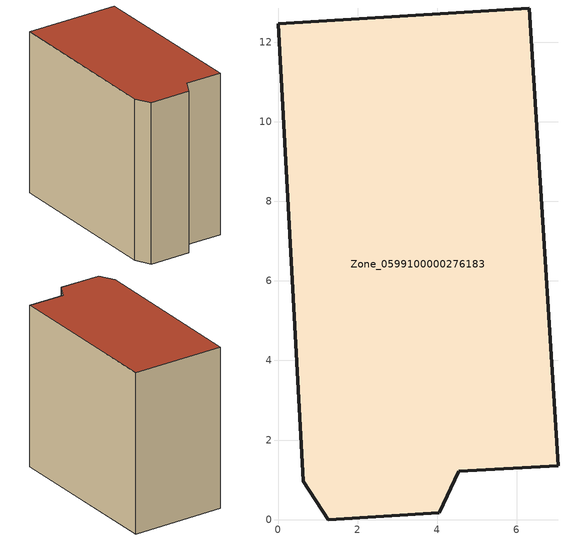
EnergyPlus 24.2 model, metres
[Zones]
Zone_0599100000276183
 floor ground (C_G): 0,12.46 6.32,12.85 7.04,1.35 4.54,1.21 4.05,0.17 1.26,0 0.63,0.96 z0
 wall outside (C_F): 0.63,0.96 1.26,0 4.05,0.17 4.54,1.21 7.04,1.35 6.32,12.85 0,12.46 0.63,0.96 z0:11.04
 roof outside (C_R): 6.32,12.85 0,12.46 0.63,0.96 1.26,0 4.05,0.17 4.54,1.21 7.04,1.35 z11.04
[BUILDING]
Pand.0599100000276183: North Axis=0; Terrain=City; Loads Convergence Tolerance Value=0.04; Temperature Convergence Tolerance Value=0.4; Solar Distribution=FullExterior; Maximum Number of Warmup Days=25; Minimum Number of Warmup Days=1
[Site:Location]
Rotterdam.The.Hague.AP_ZH_NLD Design_Conditions: Latitude=51.96; Longitude=4.45; Time Zone=1; Elevation=-4.5
[SITE:GROUNDTEMPERATURE:BUILDINGSURFACE]
18, 18, 18, 18, 18, 18, 18, 18, 18, 18, 18, 18
[MATERIAL] Thermal Absorptance=0.9; Solar Absorptance=0.7; Visible Absorptance=0.7
Name | Roughness | Thickness | Conductivity | Density | Specific Heat
G.TI.1946 | MediumSmooth | 0.15 | 1 | 540 | 1210
F.TI.1946 | Rough | 0.3 | 0.857143 | 1920 | 840
R.TI.1946 | MediumRough | 0.2 | 0.1 | 1500 | 1000
[CONSTRUCTION]
C_G: G.TI.1946
C_F: F.TI.1946
C_R: R.TI.1946
[ZONE]
Zone_0599100000276183: Type=1; Multiplier=1; Ceiling Height=Autocalculate; Volume=Autocalculate; Floor Area=autocalculate; Part of Total Floor Area=Yes
[ZONEINFILTRATION:DESIGNFLOWRATE]
Infil_Zone_0599100000276183: Zone or ZoneList or Space or SpaceList=Zone_0599100000276183; Schedule=AlwaysOn; Design Flow Rate Calculation Method=Flow/Area; Flow Rate per Floor Area=0.003; Constant Term Coefficient=1; Temperature Term Coefficient=0; Velocity Term Coefficient=0; Velocity Squared Term Coefficient=0
[HVACTEMPLATE:ZONE:IDEALLOADSAIRSYSTEM]
Zone_0599100000276183: Maximum Heating Supply Air Temperature=50; Minimum Cooling Supply Air Temperature=13; Maximum Heating Supply Air Humidity Ratio=0.0156; Minimum Cooling Supply Air Humidity Ratio=0.0077; Heating Limit=NoLimit; Cooling Limit=NoLimit; Dehumidification Control Type=ConstantSensibleHeatRatio; Cooling Sensible Heat Ratio=0.7; Dehumidification Setpoint=60; Humidification Control Type=None; Humidification Setpoint=30; Outdoor Air Method=None; Outdoor Air Flow Rate per Person=0.00944; Outdoor Air Flow Rate per Zone Floor Area=0; Outdoor Air Flow Rate per Zone=0; Demand Controlled Ventilation Type=None; Outdoor Air Economizer Type=NoEconomizer; Heat Recovery Type=None; Sensible Heat Recovery Effectiveness=0.7; Latent Heat Recovery Effectiveness=0.65
[ZONECONTROL:THERMOSTAT]
ThermostatControl_Zone_0599100000276183: Zone or ZoneList=Zone_0599100000276183; Control Type Schedule=DualSetpointControlType; Control 1=Thermostat_Zone_0599100000276183; Temperature Difference Between Cutout And Setpoint=0
[THERMOSTATSETPOINT:DUALSETPOINT]
Thermostat_Zone_0599100000276183: Heating Setpoint Temperature Schedule=HeatingSetpoint_Zone_0599100000276183; Cooling Setpoint Temperature Schedule=CoolingSetpoint_Zone_0599100000276183
[SCHEDULE:COMPACT]
HeatingSetpoint_Zone_0599100000276183: Through: 12/31, For: AllDays, Until: 24:00, 21
CoolingSetpoint_Zone_0599100000276183: Through: 12/31, For: AllDays, Until: 24:00, 24
DualSetpointControlType: Through: 12/31, For: AllDays, Until: 24:00, 4
AlwaysOn: Through: 12/31, For: AllDays, Until: 24:00, 1
